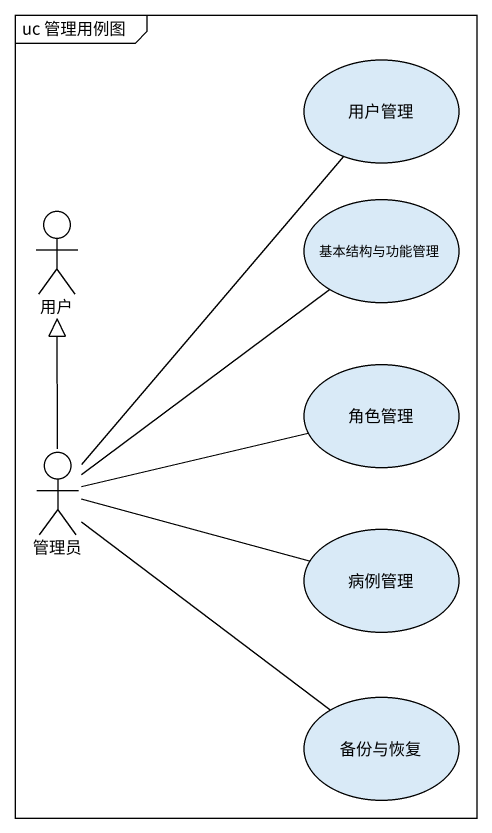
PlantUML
@startuml
mainframe uc 管理用例图
usecase 用户管理
actor 用户
usecase 基本结构与功能管理
usecase 角色管理
actor 管理员
usecase 病例管理
usecase 备份与恢复
用户管理 -- 管理员
基本结构与功能管理 -- 管理员
角色管理 -left- 管理员
管理员 -up-|> 用户
病例管理 -left- 管理员
备份与恢复 -up- 管理员
@enduml
